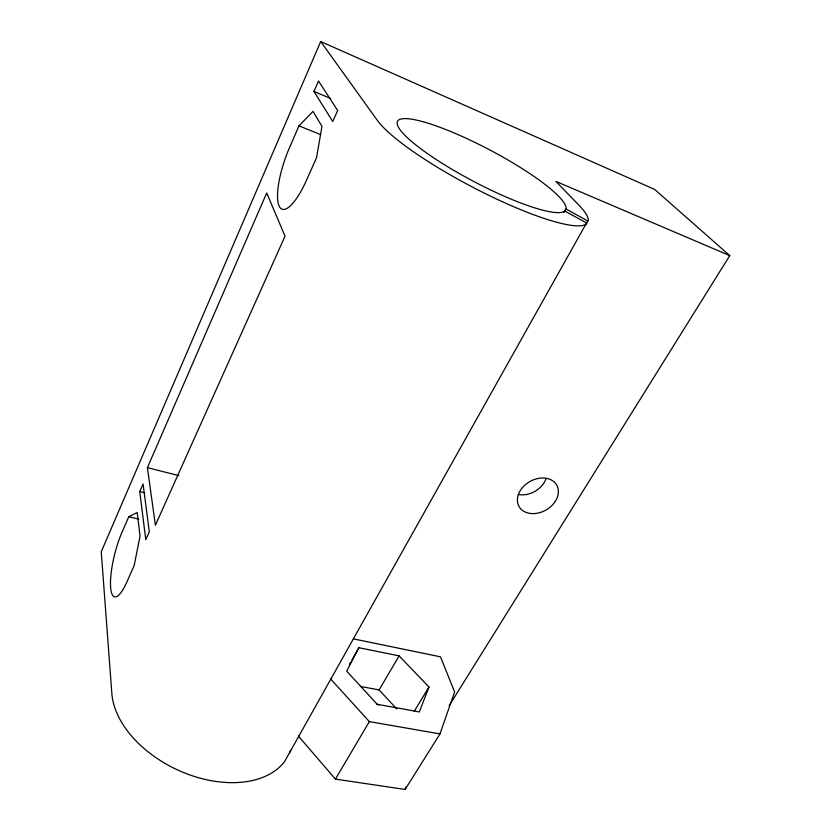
<?xml version="1.0" encoding="UTF-8"?>
<svg xmlns="http://www.w3.org/2000/svg" width="831" height="831" viewBox="0 0 831 831"><rect width="100%" height="100%" fill="white"/><g stroke="black" fill="none" stroke-linecap="round" stroke-linejoin="round"><path stroke-width="1.25" d="M729.753 255.626L654.651 189.426L320.683 41.55L101.247 551.784L111.853 693.553A96.022 62.128 25.6 0 0 185.199 773.183A96.022 62.128 25.6 0 0 284.534 761.653L588.275 219.914A120.651 22.468 27.8 0 0 578.989 205.257L555.877 181.387L729.753 255.626L449.114 705.758M564.072 212.414L566.129 208.352A95.108 17.69 27.8 0 0 445.011 129.231A95.108 17.69 27.8 0 0 429.149 154.774A95.108 17.69 27.8 0 0 564.176 211.49L564.706 211.012L587.029 223.227L586.219 224.131A120.651 22.468 27.8 0 1 484.421 193.156A120.651 22.468 27.8 0 1 377.388 120.433L320.683 41.55M298.371 736.048L335.412 779.114L405.133 789.45L439.983 733.908L454.599 691.953L440.513 656.843L353.362 638.862M405.133 789.45L406.006 787.071M428.993 687.019L419.312 711.938L377.201 704.293L346.683 671.157L358.878 647.702L399.088 655.867L428.993 687.019L414.222 711.274M147.419 467.635L266.709 192.948L285.023 236.181L155.387 525.234L147.419 467.635L178.758 475.612M128.774 516.757L121.856 532.64A41.072 10.211 -76 0 0 110.689 588.286A41.072 10.211 -76 0 0 126.79 582.136L134.123 565.724L140.034 536.161L137.208 512.54L128.774 516.757L138.881 519.126M139.743 491.568L143.067 483.943L149.3 531.778L145.778 539.662L139.743 491.568L144.781 492.804M298.983 125.855L289.562 147.492A48.614 13.888 -70.7 0 0 279.268 206.368A48.614 13.888 -70.7 0 0 306.327 180.576L316.518 157.797L321.961 126.374L313.017 111.375L298.983 125.855L320.6 134.622M313.962 91.452L318.512 81.002L337.666 110.502L332.732 121.523L313.962 91.452L330.676 98.494M289.406 753.156L290.694 750.216M349.363 664.509L350.63 662.276M351.897 660.032L358.878 647.702M360.405 686.427L379.113 689.927L399.088 655.867M335.412 779.114L369.359 721.63L439.983 733.908M376.485 703.961L378.749 705.02M565.953 208.996L588.057 221.098M379.113 689.927L396.73 708.885M330.374 678.667L369.359 721.63M546.175 478.292A21.201 16.215 -29.9 0 1 518.243 494.455M535.413 513.496A21.668 16.35 -29.7 0 0 556.728 485.117A21.668 16.35 -29.7 0 0 521.494 488.825A21.668 16.35 -29.7 0 0 535.413 513.496"/></g></svg>
